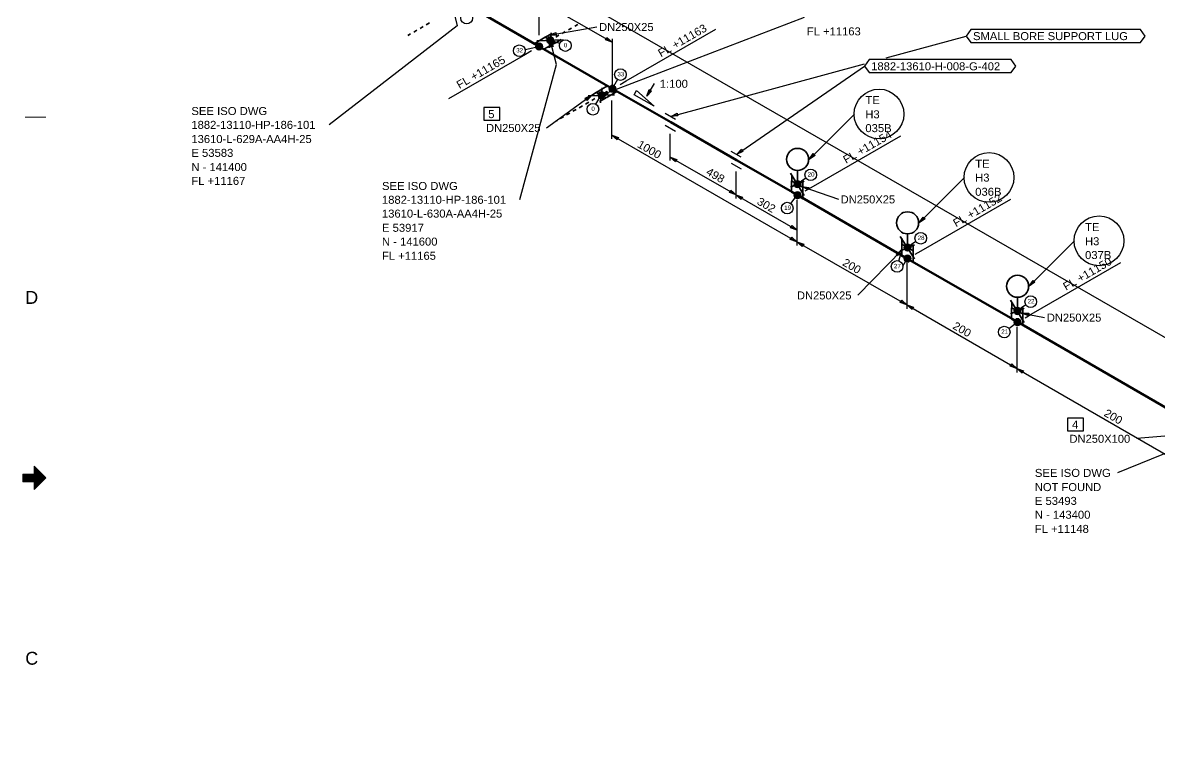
# Model space of a CAD drawing. Header units: inches. Extents: x 18 to 823, y 11 to 584.
# Drawn here: x 18.1 to 330.6, y 225.6 to 422.6 of the extents above; entities that cross this region are included whole.
import ezdxf

# ---------------------------------------------------------------- set-up
doc = ezdxf.new("R2010")
doc.units = ezdxf.units.IN
doc.header["$MEASUREMENT"] = 0
for name, color, linetype in [('AD1', 7, 'Continuous'), ('AD2', 7, 'Continuous'), ('BG 0 -1', 7, 'Continuous'), ('DIMLINES', 7, 'Continuous'), ('DIMTEXT', 7, 'Continuous'), ('FITTINGS', 7, 'Continuous'), ('FRAME', 7, 'Continuous'), ('ISOTEXT', 7, 'Continuous'), ('PIPE', 7, 'Continuous'), ('WELDS', 7, 'Continuous')]:
    doc.layers.add(name, color=color, linetype=linetype)
doc.styles.add('Arial', font='arial.ttf')

msp = doc.modelspace()

# ---------------------------------------------------------------- linework, layer by layer
at = {"layer": 'AD1', "color": 4, "linetype": 'Continuous', "lineweight": 30}
for p, q in [((180.12, 391.64), (181.96, 391)), ((181.56, 390.36), (180.12, 391.64)), ((196.12, 385.64), (197.96, 385)), ((197.56, 384.36), (196.12, 385.64)), ((214.2, 375.24), (216.04, 374.6)), ((215.64, 373.96), (214.2, 375.24)), ((231, 362.36), (232.84, 361.72)), ((232.44, 361.08), (231, 362.36)), ((261.24, 345), (263.08, 344.36)), ((262.68, 343.72), (261.24, 345)), ((291.48, 327.48), (293.32, 326.84)), ((292.92, 326.2), (291.48, 327.48))]:
    msp.add_line(p, q, dxfattribs=at)
at = {"layer": 'AD2', "color": 4, "linetype": 'Continuous', "lineweight": 30}
for p, q in [((180.2, 417.24), (178.36, 417.88)), ((178.76, 418.52), (180.2, 417.24)), ((214.28, 375.24), (212.44, 375.88)), ((212.84, 376.52), (214.28, 375.24)), ((231.08, 365.56), (229.24, 366.2)), ((229.64, 366.84), (231.08, 365.56)), ((231, 362.36), (229.16, 363)), ((229.56, 363.64), (231, 362.36)), ((261.24, 345), (259.4, 345.64)), ((259.8, 346.28), (261.24, 345)), ((291.48, 327.48), (289.64, 328.12)), ((290.04, 328.76), (291.48, 327.48))]:
    msp.add_line(p, q, dxfattribs=at)
at = {"layer": 'BG 0 -1', "color": 7, "linetype": 'Continuous', "lineweight": 9}
for p, q in [((24.49, 396.57), (18.83, 396.57)), ((21.32, 300.61), (24.5, 297.43)), ((21.32, 298.49), (21.32, 300.61)), ((21.32, 300.51), (21.37, 300.56)), ((21.32, 300.39), (21.43, 300.5)), ((21.32, 300.26), (21.49, 300.43)), ((21.32, 300.14), (21.56, 300.37)), ((21.32, 300.01), (21.62, 300.31)), ((21.32, 299.89), (21.68, 300.25)), ((21.32, 299.76), (21.74, 300.18)), ((21.32, 299.63), (21.81, 300.12)), ((21.32, 299.51), (21.87, 300.06)), ((21.32, 299.38), (21.93, 300)), ((18.14, 296.95), (19.67, 298.49)), ((18.14, 296.83), (19.8, 298.49)), ((18.14, 296.7), (19.92, 298.49)), ((18.14, 296.58), (20.05, 298.49)), ((18.14, 296.45), (20.17, 298.49)), ((18.14, 298.49), (18.14, 296.37)), ((18.14, 298.45), (18.17, 298.49)), ((18.14, 298.33), (18.3, 298.49)), ((18.14, 298.2), (18.42, 298.49)), ((18.14, 298.08), (18.55, 298.49)), ((18.14, 297.95), (18.67, 298.49)), ((18.14, 297.83), (18.8, 298.49)), ((18.14, 297.7), (18.92, 298.49)), ((18.14, 297.58), (19.05, 298.49)), ((18.14, 297.45), (19.17, 298.49)), ((18.14, 297.33), (19.3, 298.49)), ((18.14, 297.2), (19.42, 298.49)), ((18.14, 297.08), (19.55, 298.49)), ((21.32, 298.49), (18.14, 298.49)), ((18.17, 296.37), (20.3, 298.49)), ((18.3, 296.37), (20.42, 298.49)), ((18.42, 296.37), (20.55, 298.49)), ((18.55, 296.37), (20.67, 298.49)), ((18.67, 296.37), (20.8, 298.49)), ((18.8, 296.37), (20.92, 298.49)), ((18.93, 296.37), (21.05, 298.49)), ((19.05, 296.37), (21.17, 298.49)), ((19.18, 296.37), (21.3, 298.49)), ((19.3, 296.37), (22.43, 299.5)), ((19.43, 296.37), (22.49, 299.43)), ((19.55, 296.37), (22.56, 299.37)), ((19.68, 296.37), (22.62, 299.31)), ((19.8, 296.37), (22.68, 299.25)), ((19.93, 296.37), (22.74, 299.18)), ((20.05, 296.37), (22.81, 299.12)), ((20.18, 296.37), (22.87, 299.06)), ((20.3, 296.37), (22.93, 299)), ((20.43, 296.37), (22.99, 298.93)), ((20.55, 296.37), (23.06, 298.87)), ((20.68, 296.37), (23.12, 298.81)), ((20.8, 296.37), (23.18, 298.75)), ((20.93, 296.37), (23.24, 298.68)), ((21.05, 296.37), (23.31, 298.62)), ((21.18, 296.37), (23.37, 298.56)), ((21.3, 296.37), (23.43, 298.5)), ((21.32, 299.26), (21.99, 299.93)), ((21.32, 299.13), (22.06, 299.87)), ((21.32, 299.01), (22.12, 299.81)), ((21.32, 298.88), (22.18, 299.75)), ((21.32, 298.76), (22.24, 299.68)), ((21.32, 298.63), (22.31, 299.62)), ((21.32, 298.51), (22.37, 299.56)), ((21.32, 296.26), (23.49, 298.43)), ((21.32, 296.13), (23.56, 298.37)), ((21.32, 296.01), (23.62, 298.31)), ((21.32, 295.88), (23.68, 298.25)), ((21.32, 295.76), (23.74, 298.18)), ((21.32, 295.63), (23.81, 298.12)), ((21.32, 295.51), (23.87, 298.06)), ((21.32, 295.38), (23.93, 298)), ((21.32, 295.26), (23.99, 297.93)), ((21.32, 295.13), (24.06, 297.87)), ((21.32, 295.01), (24.12, 297.81)), ((21.32, 294.88), (24.18, 297.75)), ((21.32, 294.76), (24.24, 297.68)), ((21.32, 294.63), (24.31, 297.62)), ((21.32, 294.51), (24.37, 297.56)), ((21.32, 294.38), (24.43, 297.5)), ((21.32, 294.26), (24.49, 297.43)), ((24.5, 297.43), (21.32, 294.24)), ((21.32, 296.37), (18.14, 296.37)), ((21.32, 294.24), (21.32, 296.37))]:
    msp.add_line(p, q, dxfattribs=at)
at = {"layer": 'DIM', "color": 4, "linetype": 'Continuous', "lineweight": 30}
for p, q in [((184.04, 406.6), (208.66, 420.8)), ((156.36, 413.88), (135.17, 401.66)), ((234.92, 377.32), (259.54, 391.52)), ((265.16, 359.88), (289.78, 374.08)), ((295.4, 342.44), (320.02, 356.64))]:
    msp.add_line(p, q, dxfattribs=at)
at = {"layer": 'DIMLINES', "color": 7, "linetype": 'Continuous', "lineweight": 30}
for p, q in [((160.04, 429.72), (160.04, 419.16)), ((178.36, 417.88), (178.76, 418.52)), ((180.2, 418.12), (180.2, 405.56)), ((158.04, 414.84), (156.36, 413.88)), ((182.36, 405.64), (184.04, 406.6)), ((180.12, 390.68), (180.12, 401.24)), ((181.96, 391), (181.56, 390.36)), ((196.12, 384.68), (196.12, 392.04)), ((197.96, 385), (197.56, 384.36)), ((214.28, 374.28), (214.28, 381.64)), ((212.44, 375.88), (212.84, 376.52)), ((233.24, 376.36), (234.92, 377.32)), ((216.04, 374.6), (215.64, 373.96)), ((231.08, 361.32), (231.08, 373.88)), ((229.24, 366.2), (229.64, 366.84)), ((229.16, 363), (229.56, 363.64)), ((232.84, 361.72), (232.44, 361.08)), ((263.48, 358.92), (265.16, 359.88)), ((261.32, 343.88), (261.32, 356.44)), ((259.4, 345.64), (259.8, 346.28)), ((263.08, 344.36), (262.68, 343.72)), ((293.72, 341.48), (295.4, 342.44)), ((291.56, 326.44), (291.56, 339)), ((289.64, 328.12), (290.04, 328.76)), ((293.32, 326.84), (292.92, 326.2))]:
    msp.add_line(p, q, dxfattribs=at)
at = {"layer": 'DL', "color": 4, "linetype": 'Continuous', "lineweight": 30}
for p, q in [((72.44, 485.72), (523.88, 225.56)), ((159.96, 428.84), (180.2, 417.24)), ((180.12, 391.64), (231, 362.36)), ((196.12, 385.64), (214.28, 375.24)), ((214.2, 375.24), (231.08, 365.56)), ((231, 362.36), (261.24, 345)), ((261.24, 345), (291.48, 327.48)), ((291.48, 327.48), (344.44, 296.92))]:
    msp.add_line(p, q, dxfattribs=at)
at = {"layer": 'FITTINGS', "color": 2, "linetype": 'Continuous', "lineweight": 35}
for p, q in [((161.8, 418.6), (163.5, 419.5)), ((158.7, 416.8), (161.8, 418.6)), ((160.1, 416), (158.7, 416.8)), ((161.4, 415.3), (160.1, 416)), ((164.4, 417), (161.4, 415.3)), ((161.8, 418.6), (164.4, 417)), ((164.5, 417), (166.2, 418)), ((175.8, 403.4), (174.2, 402.4)), ((178.9, 405.2), (175.8, 403.4)), ((175.8, 403.4), (178.5, 401.9)), ((178.5, 401.9), (181.5, 403.7)), ((180.2, 404.4), (178.9, 405.2)), ((181.5, 403.7), (180.2, 404.4)), ((178.4, 401.8), (176.7, 400.9)), ((231.1, 378.2), (231.1, 382)), ((229.5, 376), (229.5, 379.1)), ((229.5, 379.1), (232.6, 377.4)), ((229.6, 379), (229.6, 380.7)), ((232.6, 377.4), (232.6, 379)), ((231.1, 375.1), (229.5, 376)), ((232.6, 374.2), (231.1, 375.1)), ((232.6, 377.4), (232.6, 374.2)), ((259.8, 361.6), (259.8, 363.3)), ((261.4, 360.7), (261.4, 364.6)), ((259.8, 358.6), (259.8, 361.7)), ((259.8, 361.7), (262.9, 359.9)), ((262.9, 359.9), (262.9, 361.6)), ((262.9, 359.9), (262.9, 356.8)), ((261.4, 357.7), (259.8, 358.6)), ((262.9, 356.8), (261.4, 357.7)), ((291.6, 343.3), (291.6, 347.1)), ((290, 341.1), (290, 344.2)), ((290, 344.2), (293.1, 342.5)), ((290.1, 344.2), (290.1, 345.8)), ((293.1, 342.5), (293.1, 344.2)), ((291.6, 340.2), (290, 341.1)), ((293.1, 342.5), (293.1, 339.4)), ((293.1, 339.4), (291.6, 340.2))]:
    msp.add_line(p, q, dxfattribs=at)
at = {"layer": 'FITTINGS', "color": 7, "linetype": 'Continuous', "lineweight": 35}
for centre in [(231.16, 385), (261.4, 367.56), (291.64, 350.12)]:
    msp.add_circle(centre, 3.04, dxfattribs=at)
at = {"layer": 'FRAME', "color": 2, "linetype": 'Continuous', "lineweight": 30}
for p, q in [((186.2, 402.76), (186.84, 403.96)), ((186.84, 403.96), (191.72, 399.64)), ((191.72, 399.64), (186.2, 402.76))]:
    msp.add_line(p, q, dxfattribs=at)
at = {"layer": 'ISOTEXT', "color": 7, "linetype": 'Continuous', "lineweight": 30}
for p, q in [((136.44, 426.2), (137.56, 421.72)), ((177.08, 402.68), (233.08, 424.12)), ((137.56, 421.72), (102.36, 394.52)), ((255.56, 412.92), (277.56, 418.92)), ((278.84, 420.68), (277.56, 418.92)), ((277.56, 418.92), (278.84, 417.16)), ((325.48, 420.68), (278.84, 420.68)), ((326.76, 418.92), (325.48, 420.68)), ((325.48, 417.16), (326.76, 418.92)), ((163.16, 417.8), (163.96, 416.04)), ((163.24, 415.88), (163.16, 417.8)), ((164.84, 411.08), (163.16, 417.8)), ((163.96, 416.04), (163.24, 415.88)), ((278.84, 417.16), (325.48, 417.16)), ((154.76, 373.96), (164.84, 411.08)), ((196.28, 396.84), (249.56, 411.24)), ((214.36, 386.36), (249.56, 410.68)), ((250.84, 412.44), (249.56, 410.68)), ((249.56, 410.68), (250.84, 408.92)), ((289.88, 412.44), (250.84, 412.44)), ((291.16, 410.68), (289.88, 412.44)), ((289.88, 408.92), (291.16, 410.68)), ((250.84, 408.92), (289.88, 408.92)), ((177.08, 402.68), (178.76, 403.72)), ((178.76, 403.72), (179, 403)), ((189.72, 402.36), (191.8, 405.88)), ((189.72, 402.36), (190.36, 404.2)), ((191, 403.8), (189.72, 402.36)), ((190.36, 404.2), (191, 403.8)), ((179, 403), (177.08, 402.68)), ((196.28, 396.84), (198.04, 397.72)), ((198.2, 397), (196.28, 396.84)), ((198.04, 397.72), (198.2, 397)), ((234.36, 385), (246.84, 397.48)), ((214.36, 386.36), (215.72, 387.8)), ((215.72, 387.8), (216.12, 387.16)), ((216.12, 387.16), (214.36, 386.36)), ((234.36, 385), (235.48, 386.6)), ((235.96, 386.12), (234.36, 385)), ((235.48, 386.6), (235.96, 386.12)), ((264.6, 367.56), (277.08, 380.04)), ((232.36, 377.56), (242.44, 374.04)), ((232.36, 377.56), (234.28, 377.32)), ((234.04, 376.6), (232.36, 377.56)), ((234.28, 377.32), (234.04, 376.6)), ((264.6, 367.56), (265.72, 369.16)), ((265.72, 369.16), (266.2, 368.68)), ((266.2, 368.68), (264.6, 367.56)), ((294.84, 350.12), (307.32, 362.6)), ((247.72, 347.64), (259.88, 360.12)), ((258.28, 359), (259.88, 360.12)), ((258.84, 358.52), (258.28, 359)), ((260.12, 355.64), (261.32, 357.72)), ((294.84, 350.12), (295.96, 351.72)), ((296.44, 351.24), (294.84, 350.12)), ((295.96, 351.72), (296.44, 351.24)), ((292.84, 342.68), (299.08, 341.56)), ((292.84, 342.68), (294.76, 342.68)), ((294.68, 341.96), (292.84, 342.68)), ((294.76, 342.68), (294.68, 341.96)), ((340.84, 307.64), (319.08, 298.84))]:
    msp.add_line(p, q, dxfattribs=at)
at = {"layer": 'ISOTEXT', "color": 4, "linetype": 'Continuous', "lineweight": 30}
for p, q in [((162.84, 419.16), (176.01, 421.48)), ((162.84, 419.16), (164.68, 419.88)), ((164.76, 419.08), (162.84, 419.16)), ((164.68, 419.88), (164.76, 419.08)), ((162.17, 393.67), (174.52, 402.68)), ((172.76, 401.88), (174.52, 402.68)), ((173.24, 401.24), (172.76, 401.88)), ((174.52, 402.68), (173.24, 401.24)), ((340.68, 309.64), (324.47, 308.28))]:
    msp.add_line(p, q, dxfattribs=at)
at = {"layer": 'ISOTEXT', "color": 2, "linetype": 'Continuous', "lineweight": 30}
for centre in [(253.56, 397.48), (283.8, 380.04), (314.04, 362.6)]:
    msp.add_circle(centre, 6.84, dxfattribs=at)
at = {"layer": 'ITEMPOS', "color": 2, "linetype": 'Continuous', "lineweight": 30}
for p, q in [((149.29, 399.27), (144.89, 399.27)), ((144.89, 399.27), (144.89, 395.75)), ((149.29, 395.75), (149.29, 399.27)), ((144.89, 395.75), (149.29, 395.75)), ((309.75, 313.88), (305.35, 313.88)), ((305.35, 313.88), (305.35, 310.36)), ((309.75, 310.36), (309.75, 313.88)), ((305.35, 310.36), (309.75, 310.36))]:
    msp.add_line(p, q, dxfattribs=at)
at = {"layer": 'PIPE', "color": 3, "linetype": 'Continuous', "lineweight": 50}
for p, q in [((160.1, 416), (139.5, 428)), ((180.3, 404.4), (160.1, 416)), ((196.3, 395.2), (180.3, 404.4)), ((214.4, 384.8), (196.3, 395.2)), ((231.2, 375.2), (214.4, 384.8)), ((261.4, 357.7), (231.2, 375.2)), ((291.6, 340.3), (261.4, 357.7)), ((344.6, 309.7), (291.6, 340.3))]:
    msp.add_line(p, q, dxfattribs=at)
at = {"layer": 'PIPE', "color": 2, "linetype": 'Continuous', "lineweight": 35}
for p, q in [((129.96, 422.51), (129.09, 422.01)), ((169.89, 421.63), (170.76, 422.13)), ((124.75, 419.53), (124, 419.1)), ((126.49, 420.52), (125.62, 420.03)), ((128.22, 421.52), (127.36, 421.02)), ((164.69, 418.65), (165.55, 419.15)), ((166.42, 419.64), (167.29, 420.14)), ((168.16, 420.64), (169.02, 421.13)), ((163.2, 417.8), (163.82, 418.15)), ((173.73, 400.71), (172.86, 400.21)), ((175.46, 401.71), (174.6, 401.21)), ((177.2, 402.7), (176.33, 402.2)), ((168.52, 397.73), (167.65, 397.23)), ((170.26, 398.73), (169.39, 398.23)), ((171.99, 399.72), (171.12, 399.22)), ((165.05, 395.74), (164.8, 395.6)), ((166.79, 396.74), (165.92, 396.24))]:
    msp.add_line(p, q, dxfattribs=at)
at = {"layer": 'WDC', "color": 4, "linetype": 'Continuous', "lineweight": 30}
for centre in [(140.19, 423.84), (154.66, 414.89), (167.32, 416.31), (182.47, 408.33), (174.89, 398.79), (234.78, 380.76), (228.33, 371.6), (265.02, 363.32), (258.52, 355.56), (295.26, 345.88), (288, 337.53)]:
    msp.add_circle(centre, 1.6, dxfattribs=at)
at = {"layer": 'WELDS', "color": 7, "linetype": 'Continuous', "lineweight": 35}
for p, q in [((162.9, 415.7), (163.4, 419.8)), ((159.5, 417.6), (166.7, 417.9)), ((177.4, 404.7), (177, 400.6)), ((180.8, 402.8), (173.6, 402.5)), ((233, 375.1), (229.2, 381.2)), ((229.2, 377.4), (233, 379)), ((263.3, 357.7), (259.4, 363.8)), ((259.4, 359.9), (263.3, 361.5)), ((293.5, 340.2), (289.7, 346.3)), ((289.7, 342.5), (293.5, 344.1))]:
    msp.add_line(p, q, dxfattribs=at)
at = {"layer": 'WELDS', "color": 7, "linetype": 'Continuous', "lineweight": 25}
for p, q in [((197.6, 396), (194.8, 397.6)), ((194.8, 394.4), (197.6, 392.8)), ((215.7, 385.6), (212.9, 387.2)), ((212.9, 384), (215.7, 382.4))]:
    msp.add_line(p, q, dxfattribs=at)
at = {"layer": 'WELDS', "color": 6, "linetype": 'Continuous', "lineweight": 35}
for centre in [(163.16, 417.8), (163.16, 417.8), (160.12, 416.04), (160.12, 416.04), (177.24, 402.68), (177.24, 402.68), (180.28, 404.44), (180.28, 404.44), (231.16, 378.2), (231.16, 378.2), (231.16, 375.16), (231.16, 375.16), (261.4, 360.76), (261.4, 360.76), (261.4, 357.72), (261.4, 357.72), (291.64, 343.32), (291.64, 343.32), (291.64, 340.28), (291.64, 340.28)]:
    msp.add_circle(centre, 0.92, dxfattribs=at)
at = {"layer": 'WELDS', "color": 6}
for centre, radius in [((160.12, 416.04), 0.72), ((160.12, 416.04), 0.72), ((160.12, 416.04), 0.72), ((160.12, 416.04), 0.72), ((160.12, 416.04), 0.52), ((160.12, 416.04), 0.52), ((160.12, 416.04), 0.52), ((160.12, 416.04), 0.52), ((160.12, 416.04), 0.52), ((160.12, 416.04), 0.52), ((160.12, 416.04), 0.52), ((160.12, 416.04), 0.52), ((160.12, 416.04), 0.52), ((160.12, 416.04), 0.52), ((160.12, 416.04), 0.32), ((160.12, 416.04), 0.32), ((160.12, 416.04), 0.32), ((160.12, 416.04), 0.32), ((160.12, 416.04), 0.32), ((160.12, 416.04), 0.32), ((160.12, 416.04), 0.32), ((160.12, 416.04), 0.32), ((160.12, 416.04), 0.32), ((160.12, 416.04), 0.32), ((160.12, 416.04), 0.32), ((160.12, 416.04), 0.32), ((160.12, 416.04), 0.32), ((160.12, 416.04), 0.32), ((160.12, 416.04), 0.32), ((160.12, 416.04), 0.32), ((160.12, 416.04), 0.32), ((160.12, 416.04), 0.32), ((160.12, 416.04), 0.32), ((160.12, 416.04), 0.32), ((160.12, 416.04), 0.32), ((160.12, 416.04), 0.32), ((160.12, 416.04), 0.32), ((160.12, 416.04), 0.32), ((160.12, 416.04), 0.12), ((160.12, 416.04), 0.12), ((160.12, 416.04), 0.12), ((160.12, 416.04), 0.12), ((160.12, 416.04), 0.12), ((160.12, 416.04), 0.12), ((160.12, 416.04), 0.12), ((160.12, 416.04), 0.12), ((160.12, 416.04), 0.12), ((160.12, 416.04), 0.12), ((160.12, 416.04), 0.12), ((160.12, 416.04), 0.12), ((160.12, 416.04), 0.12), ((160.12, 416.04), 0.12), ((160.12, 416.04), 0.12), ((160.12, 416.04), 0.12), ((160.12, 416.04), 0.12), ((160.12, 416.04), 0.12), ((160.12, 416.04), 0.12), ((160.12, 416.04), 0.12), ((160.12, 416.04), 0.12), ((160.12, 416.04), 0.12), ((160.12, 416.04), 0.12), ((160.12, 416.04), 0.12), ((163.16, 417.8), 0.72), ((163.16, 417.8), 0.72), ((163.16, 417.8), 0.72), ((163.16, 417.8), 0.72), ((163.16, 417.8), 0.52), ((163.16, 417.8), 0.52), ((163.16, 417.8), 0.52), ((163.16, 417.8), 0.52), ((163.16, 417.8), 0.52), ((163.16, 417.8), 0.52), ((163.16, 417.8), 0.52), ((163.16, 417.8), 0.52), ((163.16, 417.8), 0.52), ((163.16, 417.8), 0.52), ((163.16, 417.8), 0.32), ((163.16, 417.8), 0.32), ((163.16, 417.8), 0.32), ((163.16, 417.8), 0.32), ((163.16, 417.8), 0.32), ((163.16, 417.8), 0.32), ((163.16, 417.8), 0.32), ((163.16, 417.8), 0.32), ((163.16, 417.8), 0.32), ((163.16, 417.8), 0.32), ((163.16, 417.8), 0.32), ((163.16, 417.8), 0.32), ((163.16, 417.8), 0.32), ((163.16, 417.8), 0.32), ((163.16, 417.8), 0.32), ((163.16, 417.8), 0.32), ((163.16, 417.8), 0.32), ((163.16, 417.8), 0.32), ((163.16, 417.8), 0.32), ((163.16, 417.8), 0.32), ((163.16, 417.8), 0.32), ((163.16, 417.8), 0.32), ((163.16, 417.8), 0.32), ((163.16, 417.8), 0.32), ((163.16, 417.8), 0.12), ((163.16, 417.8), 0.12), ((163.16, 417.8), 0.12), ((163.16, 417.8), 0.12), ((163.16, 417.8), 0.12), ((163.16, 417.8), 0.12), ((163.16, 417.8), 0.12), ((163.16, 417.8), 0.12), ((163.16, 417.8), 0.12), ((163.16, 417.8), 0.12), ((163.16, 417.8), 0.12), ((163.16, 417.8), 0.12), ((163.16, 417.8), 0.12), ((163.16, 417.8), 0.12), ((163.16, 417.8), 0.12), ((163.16, 417.8), 0.12), ((163.16, 417.8), 0.12), ((163.16, 417.8), 0.12), ((163.16, 417.8), 0.12), ((163.16, 417.8), 0.12), ((163.16, 417.8), 0.12), ((163.16, 417.8), 0.12), ((163.16, 417.8), 0.12), ((163.16, 417.8), 0.12), ((177.24, 402.68), 0.72), ((177.24, 402.68), 0.72), ((177.24, 402.68), 0.72), ((177.24, 402.68), 0.72), ((177.24, 402.68), 0.52), ((177.24, 402.68), 0.52), ((177.24, 402.68), 0.52), ((177.24, 402.68), 0.52), ((177.24, 402.68), 0.52), ((177.24, 402.68), 0.52), ((177.24, 402.68), 0.52), ((177.24, 402.68), 0.52), ((177.24, 402.68), 0.52), ((177.24, 402.68), 0.52), ((180.28, 404.44), 0.72), ((180.28, 404.44), 0.72), ((180.28, 404.44), 0.72), ((180.28, 404.44), 0.72), ((180.28, 404.44), 0.52), ((180.28, 404.44), 0.52), ((180.28, 404.44), 0.52), ((180.28, 404.44), 0.52), ((180.28, 404.44), 0.52), ((180.28, 404.44), 0.52), ((180.28, 404.44), 0.52), ((180.28, 404.44), 0.52), ((180.28, 404.44), 0.52), ((180.28, 404.44), 0.52), ((180.28, 404.44), 0.32), ((180.28, 404.44), 0.32), ((180.28, 404.44), 0.32), ((180.28, 404.44), 0.32), ((180.28, 404.44), 0.32), ((180.28, 404.44), 0.32), ((180.28, 404.44), 0.32), ((180.28, 404.44), 0.32), ((180.28, 404.44), 0.32), ((180.28, 404.44), 0.32), ((180.28, 404.44), 0.32), ((180.28, 404.44), 0.32), ((180.28, 404.44), 0.32), ((180.28, 404.44), 0.32), ((180.28, 404.44), 0.32), ((180.28, 404.44), 0.32), ((180.28, 404.44), 0.32), ((180.28, 404.44), 0.32), ((180.28, 404.44), 0.32), ((180.28, 404.44), 0.32), ((180.28, 404.44), 0.32), ((180.28, 404.44), 0.32), ((180.28, 404.44), 0.32), ((180.28, 404.44), 0.32), ((180.28, 404.44), 0.12), ((180.28, 404.44), 0.12), ((180.28, 404.44), 0.12), ((180.28, 404.44), 0.12), ((180.28, 404.44), 0.12), ((180.28, 404.44), 0.12), ((180.28, 404.44), 0.12), ((180.28, 404.44), 0.12), ((180.28, 404.44), 0.12), ((180.28, 404.44), 0.12), ((180.28, 404.44), 0.12), ((180.28, 404.44), 0.12), ((180.28, 404.44), 0.12), ((180.28, 404.44), 0.12), ((180.28, 404.44), 0.12), ((180.28, 404.44), 0.12), ((180.28, 404.44), 0.12), ((180.28, 404.44), 0.12), ((180.28, 404.44), 0.12), ((180.28, 404.44), 0.12), ((180.28, 404.44), 0.12), ((180.28, 404.44), 0.12), ((180.28, 404.44), 0.12), ((180.28, 404.44), 0.12), ((177.24, 402.68), 0.32), ((177.24, 402.68), 0.32), ((177.24, 402.68), 0.32), ((177.24, 402.68), 0.32), ((177.24, 402.68), 0.32), ((177.24, 402.68), 0.32), ((177.24, 402.68), 0.32), ((177.24, 402.68), 0.32), ((177.24, 402.68), 0.32), ((177.24, 402.68), 0.32), ((177.24, 402.68), 0.32), ((177.24, 402.68), 0.32), ((177.24, 402.68), 0.32), ((177.24, 402.68), 0.32), ((177.24, 402.68), 0.32), ((177.24, 402.68), 0.32), ((177.24, 402.68), 0.32), ((177.24, 402.68), 0.32), ((177.24, 402.68), 0.32), ((177.24, 402.68), 0.32), ((177.24, 402.68), 0.32), ((177.24, 402.68), 0.32), ((177.24, 402.68), 0.32), ((177.24, 402.68), 0.32), ((177.24, 402.68), 0.12), ((177.24, 402.68), 0.12), ((177.24, 402.68), 0.12), ((177.24, 402.68), 0.12), ((177.24, 402.68), 0.12), ((177.24, 402.68), 0.12), ((177.24, 402.68), 0.12), ((177.24, 402.68), 0.12), ((177.24, 402.68), 0.12), ((177.24, 402.68), 0.12), ((177.24, 402.68), 0.12), ((177.24, 402.68), 0.12), ((177.24, 402.68), 0.12), ((177.24, 402.68), 0.12), ((177.24, 402.68), 0.12), ((177.24, 402.68), 0.12), ((177.24, 402.68), 0.12), ((177.24, 402.68), 0.12), ((177.24, 402.68), 0.12), ((177.24, 402.68), 0.12), ((177.24, 402.68), 0.12), ((177.24, 402.68), 0.12), ((177.24, 402.68), 0.12), ((177.24, 402.68), 0.12), ((231.16, 378.2), 0.72), ((231.16, 378.2), 0.72), ((231.16, 378.2), 0.72), ((231.16, 378.2), 0.72), ((231.16, 378.2), 0.52), ((231.16, 378.2), 0.52), ((231.16, 378.2), 0.52), ((231.16, 378.2), 0.52), ((231.16, 378.2), 0.52), ((231.16, 378.2), 0.52), ((231.16, 378.2), 0.52), ((231.16, 378.2), 0.52), ((231.16, 378.2), 0.52), ((231.16, 378.2), 0.52), ((231.16, 378.2), 0.32), ((231.16, 378.2), 0.32), ((231.16, 378.2), 0.32), ((231.16, 378.2), 0.32), ((231.16, 378.2), 0.32), ((231.16, 378.2), 0.32), ((231.16, 378.2), 0.32), ((231.16, 378.2), 0.32), ((231.16, 378.2), 0.32), ((231.16, 378.2), 0.32), ((231.16, 378.2), 0.32), ((231.16, 378.2), 0.32), ((231.16, 378.2), 0.32), ((231.16, 378.2), 0.32), ((231.16, 378.2), 0.32), ((231.16, 378.2), 0.32), ((231.16, 378.2), 0.32), ((231.16, 378.2), 0.32), ((231.16, 378.2), 0.32), ((231.16, 378.2), 0.32), ((231.16, 378.2), 0.32), ((231.16, 378.2), 0.32), ((231.16, 378.2), 0.32), ((231.16, 378.2), 0.32), ((231.16, 378.2), 0.12), ((231.16, 378.2), 0.12), ((231.16, 378.2), 0.12), ((231.16, 378.2), 0.12), ((231.16, 378.2), 0.12), ((231.16, 378.2), 0.12), ((231.16, 378.2), 0.12), ((231.16, 378.2), 0.12), ((231.16, 378.2), 0.12), ((231.16, 378.2), 0.12), ((231.16, 378.2), 0.12), ((231.16, 378.2), 0.12), ((231.16, 378.2), 0.12), ((231.16, 378.2), 0.12), ((231.16, 378.2), 0.12), ((231.16, 378.2), 0.12), ((231.16, 378.2), 0.12), ((231.16, 378.2), 0.12), ((231.16, 378.2), 0.12), ((231.16, 378.2), 0.12), ((231.16, 378.2), 0.12), ((231.16, 378.2), 0.12), ((231.16, 378.2), 0.12), ((231.16, 378.2), 0.12), ((231.16, 375.16), 0.72), ((231.16, 375.16), 0.72), ((231.16, 375.16), 0.72), ((231.16, 375.16), 0.72), ((231.16, 375.16), 0.52), ((231.16, 375.16), 0.52), ((231.16, 375.16), 0.52), ((231.16, 375.16), 0.52), ((231.16, 375.16), 0.52), ((231.16, 375.16), 0.52), ((231.16, 375.16), 0.52), ((231.16, 375.16), 0.52), ((231.16, 375.16), 0.52), ((231.16, 375.16), 0.52), ((231.16, 375.16), 0.32), ((231.16, 375.16), 0.32), ((231.16, 375.16), 0.32), ((231.16, 375.16), 0.32), ((231.16, 375.16), 0.32), ((231.16, 375.16), 0.32), ((231.16, 375.16), 0.32), ((231.16, 375.16), 0.32), ((231.16, 375.16), 0.32), ((231.16, 375.16), 0.32), ((231.16, 375.16), 0.32), ((231.16, 375.16), 0.32), ((231.16, 375.16), 0.32), ((231.16, 375.16), 0.32), ((231.16, 375.16), 0.32), ((231.16, 375.16), 0.32), ((231.16, 375.16), 0.32), ((231.16, 375.16), 0.32), ((231.16, 375.16), 0.32), ((231.16, 375.16), 0.32), ((231.16, 375.16), 0.32), ((231.16, 375.16), 0.32), ((231.16, 375.16), 0.32), ((231.16, 375.16), 0.32), ((231.16, 375.16), 0.12), ((231.16, 375.16), 0.12), ((231.16, 375.16), 0.12), ((231.16, 375.16), 0.12), ((231.16, 375.16), 0.12), ((231.16, 375.16), 0.12), ((231.16, 375.16), 0.12), ((231.16, 375.16), 0.12), ((231.16, 375.16), 0.12), ((231.16, 375.16), 0.12), ((231.16, 375.16), 0.12), ((231.16, 375.16), 0.12), ((231.16, 375.16), 0.12), ((231.16, 375.16), 0.12), ((231.16, 375.16), 0.12), ((231.16, 375.16), 0.12), ((231.16, 375.16), 0.12), ((231.16, 375.16), 0.12), ((231.16, 375.16), 0.12), ((231.16, 375.16), 0.12), ((231.16, 375.16), 0.12), ((231.16, 375.16), 0.12), ((231.16, 375.16), 0.12), ((231.16, 375.16), 0.12), ((261.4, 360.76), 0.72), ((261.4, 360.76), 0.72), ((261.4, 360.76), 0.72), ((261.4, 360.76), 0.72), ((261.4, 360.76), 0.52), ((261.4, 360.76), 0.52), ((261.4, 360.76), 0.52), ((261.4, 360.76), 0.52), ((261.4, 360.76), 0.52), ((261.4, 360.76), 0.52), ((261.4, 360.76), 0.52), ((261.4, 360.76), 0.52), ((261.4, 360.76), 0.52), ((261.4, 360.76), 0.52), ((261.4, 360.76), 0.32), ((261.4, 360.76), 0.32), ((261.4, 360.76), 0.32), ((261.4, 360.76), 0.32), ((261.4, 360.76), 0.32), ((261.4, 360.76), 0.32), ((261.4, 360.76), 0.32), ((261.4, 360.76), 0.32), ((261.4, 360.76), 0.32), ((261.4, 360.76), 0.32), ((261.4, 360.76), 0.32), ((261.4, 360.76), 0.32), ((261.4, 360.76), 0.32), ((261.4, 360.76), 0.32), ((261.4, 360.76), 0.32), ((261.4, 360.76), 0.32), ((261.4, 360.76), 0.32), ((261.4, 360.76), 0.32), ((261.4, 360.76), 0.32), ((261.4, 360.76), 0.32), ((261.4, 360.76), 0.32), ((261.4, 360.76), 0.32), ((261.4, 360.76), 0.32), ((261.4, 360.76), 0.32), ((261.4, 360.76), 0.12), ((261.4, 360.76), 0.12), ((261.4, 360.76), 0.12), ((261.4, 360.76), 0.12), ((261.4, 360.76), 0.12), ((261.4, 360.76), 0.12), ((261.4, 360.76), 0.12), ((261.4, 360.76), 0.12), ((261.4, 360.76), 0.12), ((261.4, 360.76), 0.12), ((261.4, 360.76), 0.12), ((261.4, 360.76), 0.12), ((261.4, 360.76), 0.12), ((261.4, 360.76), 0.12), ((261.4, 360.76), 0.12), ((261.4, 360.76), 0.12), ((261.4, 360.76), 0.12), ((261.4, 360.76), 0.12), ((261.4, 360.76), 0.12), ((261.4, 360.76), 0.12), ((261.4, 360.76), 0.12), ((261.4, 360.76), 0.12), ((261.4, 360.76), 0.12), ((261.4, 360.76), 0.12), ((261.4, 357.72), 0.72), ((261.4, 357.72), 0.72), ((261.4, 357.72), 0.72), ((261.4, 357.72), 0.72), ((261.4, 357.72), 0.52), ((261.4, 357.72), 0.52), ((261.4, 357.72), 0.52), ((261.4, 357.72), 0.52), ((261.4, 357.72), 0.52), ((261.4, 357.72), 0.52), ((261.4, 357.72), 0.52), ((261.4, 357.72), 0.52), ((261.4, 357.72), 0.52), ((261.4, 357.72), 0.52), ((261.4, 357.72), 0.32), ((261.4, 357.72), 0.32), ((261.4, 357.72), 0.32), ((261.4, 357.72), 0.32), ((261.4, 357.72), 0.32), ((261.4, 357.72), 0.32), ((261.4, 357.72), 0.32), ((261.4, 357.72), 0.32), ((261.4, 357.72), 0.32), ((261.4, 357.72), 0.32), ((261.4, 357.72), 0.32), ((261.4, 357.72), 0.32), ((261.4, 357.72), 0.32), ((261.4, 357.72), 0.32), ((261.4, 357.72), 0.32), ((261.4, 357.72), 0.32), ((261.4, 357.72), 0.32), ((261.4, 357.72), 0.32), ((261.4, 357.72), 0.32), ((261.4, 357.72), 0.32), ((261.4, 357.72), 0.32), ((261.4, 357.72), 0.32), ((261.4, 357.72), 0.32), ((261.4, 357.72), 0.32), ((261.4, 357.72), 0.12), ((261.4, 357.72), 0.12), ((261.4, 357.72), 0.12), ((261.4, 357.72), 0.12), ((261.4, 357.72), 0.12), ((261.4, 357.72), 0.12), ((261.4, 357.72), 0.12), ((261.4, 357.72), 0.12), ((261.4, 357.72), 0.12), ((261.4, 357.72), 0.12), ((261.4, 357.72), 0.12), ((261.4, 357.72), 0.12), ((261.4, 357.72), 0.12), ((261.4, 357.72), 0.12), ((261.4, 357.72), 0.12), ((261.4, 357.72), 0.12), ((261.4, 357.72), 0.12), ((261.4, 357.72), 0.12), ((261.4, 357.72), 0.12), ((261.4, 357.72), 0.12), ((261.4, 357.72), 0.12), ((261.4, 357.72), 0.12), ((261.4, 357.72), 0.12), ((261.4, 357.72), 0.12), ((291.64, 343.32), 0.72), ((291.64, 343.32), 0.72), ((291.64, 343.32), 0.72), ((291.64, 343.32), 0.72), ((291.64, 343.32), 0.52), ((291.64, 343.32), 0.52), ((291.64, 343.32), 0.52), ((291.64, 343.32), 0.52), ((291.64, 343.32), 0.52), ((291.64, 343.32), 0.52), ((291.64, 343.32), 0.52), ((291.64, 343.32), 0.52), ((291.64, 343.32), 0.52), ((291.64, 343.32), 0.52), ((291.64, 340.28), 0.72), ((291.64, 340.28), 0.72), ((291.64, 340.28), 0.72), ((291.64, 340.28), 0.72), ((291.64, 340.28), 0.52), ((291.64, 340.28), 0.52), ((291.64, 340.28), 0.52), ((291.64, 340.28), 0.52), ((291.64, 340.28), 0.52), ((291.64, 340.28), 0.52), ((291.64, 340.28), 0.52), ((291.64, 340.28), 0.52), ((291.64, 340.28), 0.52), ((291.64, 340.28), 0.52), ((291.64, 343.32), 0.32), ((291.64, 343.32), 0.32), ((291.64, 343.32), 0.32), ((291.64, 343.32), 0.32), ((291.64, 343.32), 0.32), ((291.64, 343.32), 0.32), ((291.64, 343.32), 0.32), ((291.64, 343.32), 0.32), ((291.64, 343.32), 0.32), ((291.64, 343.32), 0.32), ((291.64, 343.32), 0.32), ((291.64, 343.32), 0.32), ((291.64, 343.32), 0.32), ((291.64, 343.32), 0.32), ((291.64, 343.32), 0.32), ((291.64, 343.32), 0.32), ((291.64, 343.32), 0.32), ((291.64, 343.32), 0.32), ((291.64, 343.32), 0.32), ((291.64, 343.32), 0.32), ((291.64, 343.32), 0.32), ((291.64, 343.32), 0.32), ((291.64, 343.32), 0.32), ((291.64, 343.32), 0.32), ((291.64, 340.28), 0.32), ((291.64, 340.28), 0.32), ((291.64, 340.28), 0.32), ((291.64, 340.28), 0.32), ((291.64, 340.28), 0.32), ((291.64, 340.28), 0.32), ((291.64, 340.28), 0.32), ((291.64, 340.28), 0.32), ((291.64, 340.28), 0.32), ((291.64, 340.28), 0.32), ((291.64, 340.28), 0.32), ((291.64, 340.28), 0.32), ((291.64, 340.28), 0.32), ((291.64, 340.28), 0.32), ((291.64, 340.28), 0.32), ((291.64, 340.28), 0.32), ((291.64, 340.28), 0.32), ((291.64, 340.28), 0.32), ((291.64, 340.28), 0.32), ((291.64, 340.28), 0.32), ((291.64, 340.28), 0.32), ((291.64, 340.28), 0.32), ((291.64, 340.28), 0.32), ((291.64, 340.28), 0.32), ((291.64, 343.32), 0.12), ((291.64, 343.32), 0.12), ((291.64, 343.32), 0.12), ((291.64, 343.32), 0.12), ((291.64, 343.32), 0.12), ((291.64, 343.32), 0.12), ((291.64, 343.32), 0.12), ((291.64, 343.32), 0.12), ((291.64, 343.32), 0.12), ((291.64, 343.32), 0.12), ((291.64, 343.32), 0.12), ((291.64, 343.32), 0.12), ((291.64, 343.32), 0.12), ((291.64, 343.32), 0.12), ((291.64, 343.32), 0.12), ((291.64, 343.32), 0.12), ((291.64, 343.32), 0.12), ((291.64, 343.32), 0.12), ((291.64, 343.32), 0.12), ((291.64, 343.32), 0.12), ((291.64, 343.32), 0.12), ((291.64, 343.32), 0.12), ((291.64, 343.32), 0.12), ((291.64, 343.32), 0.12), ((291.64, 340.28), 0.12), ((291.64, 340.28), 0.12), ((291.64, 340.28), 0.12), ((291.64, 340.28), 0.12), ((291.64, 340.28), 0.12), ((291.64, 340.28), 0.12), ((291.64, 340.28), 0.12), ((291.64, 340.28), 0.12), ((291.64, 340.28), 0.12), ((291.64, 340.28), 0.12), ((291.64, 340.28), 0.12), ((291.64, 340.28), 0.12), ((291.64, 340.28), 0.12), ((291.64, 340.28), 0.12), ((291.64, 340.28), 0.12), ((291.64, 340.28), 0.12), ((291.64, 340.28), 0.12), ((291.64, 340.28), 0.12), ((291.64, 340.28), 0.12), ((291.64, 340.28), 0.12), ((291.64, 340.28), 0.12), ((291.64, 340.28), 0.12), ((291.64, 340.28), 0.12), ((291.64, 340.28), 0.12)]:
    msp.add_circle(centre, radius, dxfattribs=at)
at = {"layer": 'WL', "color": 7}
for p, q in [((156.23, 415.23), (160.04, 416.04)), ((165.82, 416.84), (163.08, 417.8)), ((181.66, 406.94), (180.2, 404.44)), ((175.7, 400.18), (177.16, 402.68)), ((233.47, 379.85), (231.08, 378.2)), ((229.31, 372.86), (231.08, 375.16)), ((258.98, 357.09), (259.88, 360.12)), ((263.71, 362.41), (261.32, 360.76)), ((293.95, 344.97), (291.56, 343.32)), ((289.26, 338.51), (291.56, 340.28))]:
    msp.add_line(p, q, dxfattribs=at)

# ---------------------------------------------------------------- texts
at = {"layer": 'BG 0 -1', "color": 7, "style": 'Arial', "width": 0.992063}
for s, p in [('D', (18.84, 345.28)), ('C', (18.84, 246.06))]:
    msp.add_text(s, height=3.54, dxfattribs=at).set_placement(p)
at = {"layer": 'CP', "color": 4, "style": 'Arial', "width": 1.008516}
msp.add_text('498', height=2.2, rotation=330.2008, dxfattribs=at).set_placement((205.81, 380.96))
at = {"layer": 'DIMTEXT', "color": 2, "style": 'Arial', "width": 1.008516}
for s, p in [('1000', (186.9, 388.5)), ('302', (219.8, 372.8)), ('200', (243.3, 356)), ('200', (273.6, 338.6)), ('200', (315.2, 314.6))]:
    msp.add_text(s, height=2.2, rotation=330, dxfattribs=at).set_placement(p)
at = {"layer": 'ELEDIT', "color": 4, "style": 'Arial', "width": 1.004042}
for s, p in [('FL +11163', (193.6, 413.04)), ('FL +11165', (138.2, 404.33)), ('FL +11154', (244.48, 383.76)), ('FL +11152', (274.72, 366.32)), ('FL +11150', (304.96, 348.88))]:
    msp.add_text(s, height=2.2, rotation=29.9667, dxfattribs=at).set_placement(p)
at = {"layer": 'ISOTEXT', "color": 2, "style": 'Arial'}
for s, width, p in [('FL +11163', 1.004042, (233.7, 419.1)), ('SMALL BORE SUPPORT LUG', 1.0017, (279.4, 417.8)), ('1882-13610-H-008-G-402', 1.003095, (251.4, 409.5)), (' 1:100', 1.008516, (192.4, 404.7)), ('TE', 1.011406, (249.8, 400.2)), ('SEE ISO DWG', 1.00983, (64.5, 397.2)), ('H3', 0.99922, (249.8, 396.3)), ('1882-13110-HP-186-101', 1.003951, (64.5, 393.4)), ('035B', 1.007244, (249.8, 392.5)), ('13610-L-629A-AA4H-25', 1.003255, (64.5, 389.5)), ('E 53583', 1.007719, (64.5, 385.7)), ('TE', 1.011406, (280, 382.7)), ('N - 141400', 1.004313, (64.5, 381.8)), ('FL +11167', 1.004042, (64.5, 378)), ('SEE ISO DWG', 1.00983, (116.9, 376.6)), ('H3', 0.99922, (280, 378.9)), ('1882-13110-HP-186-101', 1.003951, (116.9, 372.8)), ('DN250X25', 0.996682, (243, 372.9)), ('036B', 1.007244, (280, 375)), ('13610-L-630A-AA4H-25', 1.003255, (116.9, 369)), ('E 53917', 1.007719, (116.9, 365.1)), ('TE', 1.011406, (310.2, 365.3)), ('N - 141600', 1.004313, (116.9, 361.3)), ('H3', 0.99922, (310.2, 361.4)), ('FL +11165', 1.004042, (116.9, 357.4)), ('037B', 1.007244, (310.2, 357.6)), ('DN250X25', 0.996682, (231, 346.5)), ('DN250X25', 0.996682, (299.7, 340.4)), ('SEE ISO DWG', 1.00983, (296.4, 297.7)), ('NOT FOUND', 0.998145, (296.4, 293.8)), ('E 53493', 1.007719, (296.4, 290)), ('N - 143400', 1.004313, (296.4, 286.2)), ('FL +11148', 1.004042, (296.4, 282.3))]:
    msp.add_text(s, height=2.2, dxfattribs=dict(at, width=width)).set_placement(p)
at = {"layer": 'ITEMPOS', "color": 2, "style": 'Arial'}
for s, width, p in [('DN250X25', 0.996682, (176.59, 420.3)), ('5', 1.008516, (146.11, 396.35)), ('DN250X25', 0.996682, (145.51, 392.55)), ('4', 1.008516, (306.61, 310.98)), ('DN250X100', 0.99789, (305.91, 307.08))]:
    msp.add_text(s, height=2.2, dxfattribs=dict(at, width=width)).set_placement(p)
at = {"layer": 'WDT', "color": 2, "style": 'Arial', "width": 1.008516}
for s, p in [('32', (153.82, 414.41)), ('0', (166.9, 415.83)), ('33', (181.63, 407.85)), ('0', (174.47, 398.31)), ('20', (233.94, 380.28)), ('19', (227.49, 371.12)), ('28', (264.18, 362.84)), ('27', (257.68, 355.08)), ('22', (294.42, 345.4)), ('21', (287.16, 337.05))]:
    msp.add_text(s, height=1.2, dxfattribs=at).set_placement(p)

doc.saveas('drawing.dxf')
